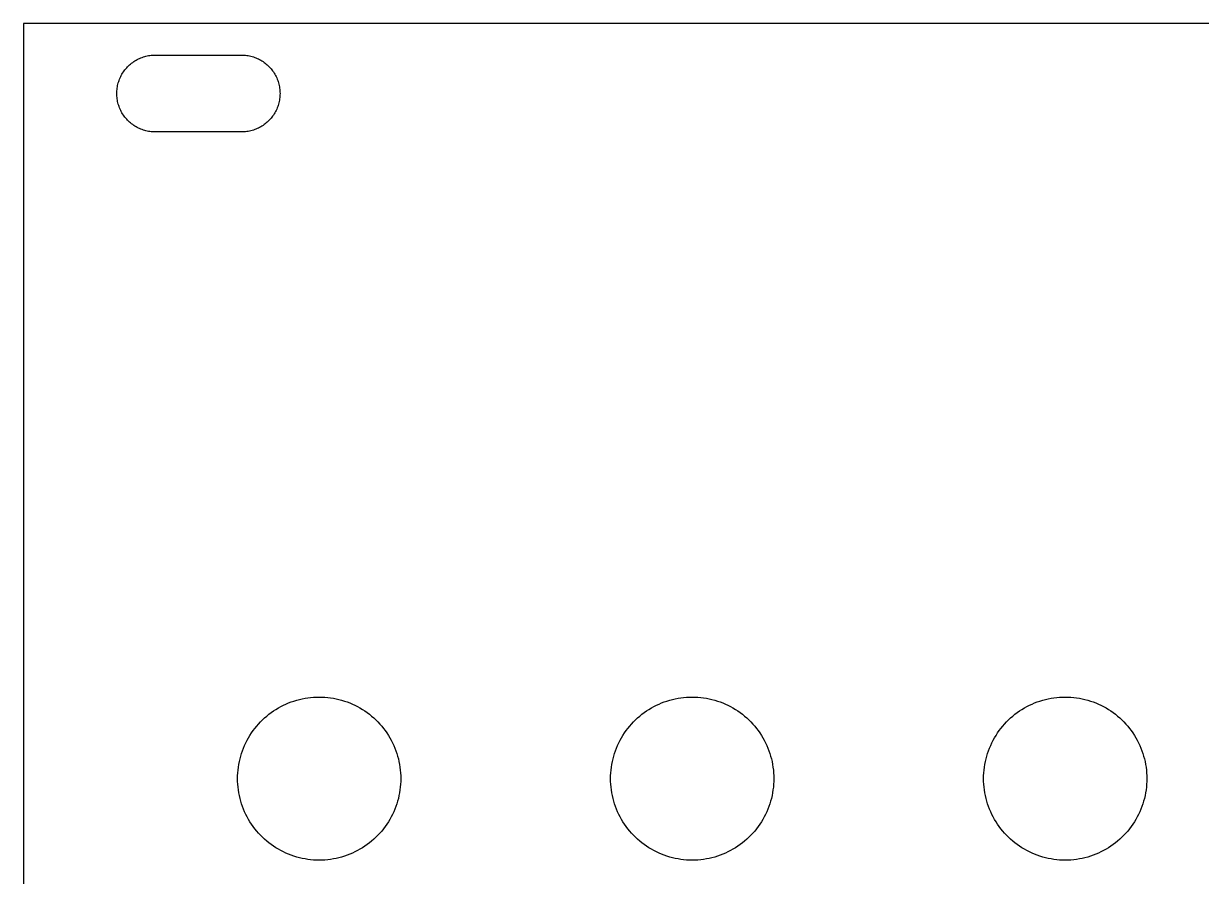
# Model space of a CAD drawing. Header units: metres. Extents: x 0 to 213, y 0 to 128.
# Drawn here: x 0 to 50.5, y 91.9 to 128.5 of the extents above; entities that cross this region are included whole.
import ezdxf

# ---------------------------------------------------------------- set-up
doc = ezdxf.new("R2010")
doc.units = ezdxf.units.M

msp = doc.modelspace()

# ---------------------------------------------------------------- linework, layer by layer
for p, q in [((213.36, 128.5), (0, 128.5)), ((0, 128.5), (0, 0)), ((4.63416, 126.8), (4.68015, 126.835)), ((4.68015, 126.835), (4.72733, 126.868)), ((4.72733, 126.868), (4.77562, 126.899)), ((4.77562, 126.899), (4.825, 126.929)), ((4.825, 126.929), (4.87537, 126.957)), ((4.87537, 126.957), (4.92668, 126.983)), ((4.92668, 126.983), (4.97888, 127.007)), ((4.97888, 127.007), (5.03189, 127.03)), ((5.03189, 127.03), (5.08566, 127.05)), ((5.08566, 127.05), (5.14012, 127.069)), ((5.14012, 127.069), (5.19519, 127.086)), ((5.19519, 127.086), (5.25082, 127.101)), ((5.25082, 127.101), (5.30695, 127.114)), ((5.30695, 127.114), (5.36348, 127.125)), ((5.36348, 127.125), (5.42036, 127.134)), ((5.42036, 127.134), (5.47752, 127.141)), ((5.47752, 127.141), (5.5349, 127.146)), ((5.5349, 127.146), (5.59241, 127.149)), ((5.59241, 127.149), (5.64999, 127.15)), ((5.64999, 127.15), (9.34999, 127.15)), ((9.34999, 127.15), (9.40758, 127.149)), ((9.40758, 127.149), (9.46509, 127.146)), ((9.46509, 127.146), (9.52246, 127.141)), ((9.52246, 127.141), (9.57962, 127.134)), ((9.57962, 127.134), (9.63651, 127.125)), ((9.63651, 127.125), (9.69305, 127.114)), ((9.69305, 127.114), (9.74916, 127.101)), ((9.74916, 127.101), (9.80479, 127.086)), ((9.80479, 127.086), (9.85986, 127.069)), ((9.85986, 127.069), (9.91432, 127.05)), ((9.91432, 127.05), (9.96809, 127.03)), ((9.96809, 127.03), (10.0211, 127.007)), ((10.0211, 127.007), (10.0733, 126.983)), ((10.0733, 126.983), (10.1246, 126.957)), ((10.1246, 126.957), (10.175, 126.929)), ((10.175, 126.929), (10.2244, 126.899)), ((10.2244, 126.899), (10.2727, 126.868)), ((10.2727, 126.868), (10.3198, 126.835)), ((10.3198, 126.835), (10.3658, 126.8)), ((4.19313, 126.275), (4.22105, 126.325)), ((4.22105, 126.325), (4.25072, 126.374)), ((4.25072, 126.374), (4.28207, 126.423)), ((4.28207, 126.423), (4.31511, 126.47)), ((4.31511, 126.47), (4.34978, 126.516)), ((4.34978, 126.516), (4.38602, 126.561)), ((4.38602, 126.561), (4.4238, 126.604)), ((4.4238, 126.604), (4.46309, 126.646)), ((4.46309, 126.646), (4.5038, 126.687)), ((4.5038, 126.687), (4.54593, 126.726)), ((4.54593, 126.726), (4.5894, 126.764)), ((4.5894, 126.764), (4.63416, 126.8)), ((10.3658, 126.8), (10.4106, 126.764)), ((10.4106, 126.764), (10.4541, 126.726)), ((10.4541, 126.726), (10.4962, 126.687)), ((10.4962, 126.687), (10.5369, 126.646)), ((10.5369, 126.646), (10.5762, 126.604)), ((10.5762, 126.604), (10.614, 126.561)), ((10.614, 126.561), (10.6502, 126.516)), ((10.6502, 126.516), (10.6849, 126.47)), ((10.6849, 126.47), (10.7179, 126.423)), ((10.7179, 126.423), (10.7493, 126.374)), ((10.7493, 126.374), (10.7789, 126.325)), ((10.7789, 126.325), (10.8069, 126.275)), ((4.02505, 125.787), (4.03606, 125.843)), ((4.03606, 125.843), (4.04901, 125.899)), ((4.04901, 125.899), (4.06392, 125.955)), ((4.06392, 125.955), (4.08075, 126.01)), ((4.08075, 126.01), (4.0995, 126.064)), ((4.0995, 126.064), (4.12013, 126.118)), ((4.12013, 126.118), (4.14264, 126.171)), ((4.14264, 126.171), (4.16698, 126.223)), ((4.16698, 126.223), (4.19313, 126.275)), ((10.8069, 126.275), (10.833, 126.223)), ((10.833, 126.223), (10.8573, 126.171)), ((10.8573, 126.171), (10.8799, 126.118)), ((10.8799, 126.118), (10.9005, 126.064)), ((10.9005, 126.064), (10.9192, 126.01)), ((10.9192, 126.01), (10.9361, 125.955)), ((10.9361, 125.955), (10.951, 125.899)), ((10.951, 125.899), (10.9639, 125.843)), ((10.9639, 125.843), (10.9749, 125.787)), ((4, 125.5), (4.00099, 125.558)), ((4.00099, 125.442), (4, 125.5)), ((4.00099, 125.558), (4.00401, 125.615)), ((4.00401, 125.385), (4.00099, 125.442)), ((4.00401, 125.615), (4.00903, 125.672)), ((4.00903, 125.328), (4.00401, 125.385)), ((4.00903, 125.672), (4.01605, 125.73)), ((4.01605, 125.27), (4.00903, 125.328)), ((4.01605, 125.73), (4.02505, 125.787)), ((10.9749, 125.787), (10.9839, 125.73)), ((10.9839, 125.73), (10.991, 125.672)), ((10.991, 125.328), (10.9839, 125.27)), ((10.991, 125.672), (10.996, 125.615)), ((10.996, 125.385), (10.991, 125.328)), ((10.996, 125.615), (10.999, 125.558)), ((10.999, 125.442), (10.996, 125.385)), ((10.999, 125.558), (11, 125.5)), ((11, 125.5), (10.999, 125.442)), ((4.02505, 125.213), (4.01605, 125.27)), ((4.03606, 125.157), (4.02505, 125.213)), ((4.04901, 125.101), (4.03606, 125.157)), ((4.06392, 125.045), (4.04901, 125.101)), ((4.08075, 124.99), (4.06392, 125.045)), ((4.0995, 124.936), (4.08075, 124.99)), ((4.12013, 124.882), (4.0995, 124.936)), ((4.14264, 124.829), (4.12013, 124.882)), ((4.16698, 124.777), (4.14264, 124.829)), ((10.8573, 124.829), (10.833, 124.777)), ((10.8799, 124.882), (10.8573, 124.829)), ((10.9005, 124.936), (10.8799, 124.882)), ((10.9192, 124.99), (10.9005, 124.936)), ((10.9361, 125.045), (10.9192, 124.99)), ((10.951, 125.101), (10.9361, 125.045)), ((10.9639, 125.157), (10.951, 125.101)), ((10.9749, 125.213), (10.9639, 125.157)), ((10.9839, 125.27), (10.9749, 125.213)), ((4.19313, 124.725), (4.16698, 124.777)), ((4.22105, 124.675), (4.19313, 124.725)), ((4.25072, 124.626), (4.22105, 124.675)), ((4.28207, 124.577), (4.25072, 124.626)), ((4.31511, 124.53), (4.28207, 124.577)), ((4.34978, 124.484), (4.31511, 124.53)), ((4.38602, 124.439), (4.34978, 124.484)), ((4.4238, 124.396), (4.38602, 124.439)), ((4.46309, 124.354), (4.4238, 124.396)), ((4.5038, 124.313), (4.46309, 124.354)), ((4.54593, 124.274), (4.5038, 124.313)), ((10.4962, 124.313), (10.4541, 124.274)), ((10.5369, 124.354), (10.4962, 124.313)), ((10.5762, 124.396), (10.5369, 124.354)), ((10.614, 124.439), (10.5762, 124.396)), ((10.6502, 124.484), (10.614, 124.439)), ((10.6849, 124.53), (10.6502, 124.484)), ((10.7179, 124.577), (10.6849, 124.53)), ((10.7493, 124.626), (10.7179, 124.577)), ((10.7789, 124.675), (10.7493, 124.626)), ((10.8069, 124.725), (10.7789, 124.675)), ((10.833, 124.777), (10.8069, 124.725)), ((4.5894, 124.236), (4.54593, 124.274)), ((4.63416, 124.2), (4.5894, 124.236)), ((4.68015, 124.165), (4.63416, 124.2)), ((4.72733, 124.132), (4.68015, 124.165)), ((4.77562, 124.101), (4.72733, 124.132)), ((4.825, 124.071), (4.77562, 124.101)), ((4.87537, 124.043), (4.825, 124.071)), ((4.92668, 124.017), (4.87537, 124.043)), ((4.97888, 123.993), (4.92668, 124.017)), ((5.03189, 123.97), (4.97888, 123.993)), ((5.08566, 123.95), (5.03189, 123.97)), ((5.14012, 123.931), (5.08566, 123.95)), ((5.19519, 123.914), (5.14012, 123.931)), ((5.25082, 123.899), (5.19519, 123.914)), ((5.30695, 123.886), (5.25082, 123.899)), ((5.36348, 123.875), (5.30695, 123.886)), ((5.42036, 123.866), (5.36348, 123.875)), ((5.47752, 123.859), (5.42036, 123.866)), ((5.5349, 123.854), (5.47752, 123.859)), ((5.59241, 123.851), (5.5349, 123.854)), ((5.64999, 123.85), (5.59241, 123.851)), ((9.34999, 123.85), (5.64999, 123.85)), ((9.40758, 123.851), (9.34999, 123.85)), ((9.46509, 123.854), (9.40758, 123.851)), ((9.52246, 123.859), (9.46509, 123.854)), ((9.57962, 123.866), (9.52246, 123.859)), ((9.63651, 123.875), (9.57962, 123.866)), ((9.69305, 123.886), (9.63651, 123.875)), ((9.74916, 123.899), (9.69305, 123.886)), ((9.80479, 123.914), (9.74916, 123.899)), ((9.85986, 123.931), (9.80479, 123.914)), ((9.91432, 123.95), (9.85986, 123.931)), ((9.96809, 123.97), (9.91432, 123.95)), ((10.0211, 123.993), (9.96809, 123.97)), ((10.0733, 124.017), (10.0211, 123.993)), ((10.1246, 124.043), (10.0733, 124.017)), ((10.175, 124.071), (10.1246, 124.043)), ((10.2244, 124.101), (10.175, 124.071)), ((10.2727, 124.132), (10.2244, 124.101)), ((10.3198, 124.165), (10.2727, 124.132)), ((10.3658, 124.2), (10.3198, 124.165)), ((10.4106, 124.236), (10.3658, 124.2)), ((10.4541, 124.274), (10.4106, 124.236)), ((11.8333, 99.506), (11.9523, 99.5335)), ((11.9523, 99.5335), (12.0722, 99.5568)), ((12.0722, 99.5568), (12.1929, 99.5759)), ((12.1929, 99.5759), (12.3141, 99.5908)), ((12.3141, 99.5908), (12.4359, 99.6015)), ((12.4359, 99.6015), (12.5578, 99.6079)), ((12.5578, 99.6079), (12.68, 99.61)), ((12.68, 99.61), (12.8021, 99.6079)), ((12.8021, 99.6079), (12.9241, 99.6015)), ((12.9241, 99.6015), (13.0458, 99.5908)), ((13.0458, 99.5908), (13.1671, 99.5759)), ((13.1671, 99.5759), (13.2878, 99.5568)), ((13.2878, 99.5568), (13.4077, 99.5335)), ((13.4077, 99.5335), (13.5267, 99.506)), ((27.8333, 99.506), (27.9523, 99.5335)), ((27.9523, 99.5335), (28.0722, 99.5568)), ((28.0722, 99.5568), (28.1929, 99.5759)), ((28.1929, 99.5759), (28.3141, 99.5908)), ((28.3141, 99.5908), (28.4359, 99.6015)), ((28.4359, 99.6015), (28.5578, 99.6079)), ((28.5578, 99.6079), (28.68, 99.61)), ((28.68, 99.61), (28.8021, 99.6079)), ((28.8021, 99.6079), (28.9241, 99.6015)), ((28.9241, 99.6015), (29.0458, 99.5908)), ((29.0458, 99.5908), (29.1671, 99.5759)), ((29.1671, 99.5759), (29.2878, 99.5568)), ((29.2878, 99.5568), (29.4077, 99.5335)), ((29.4077, 99.5335), (29.5267, 99.506)), ((43.8333, 99.506), (43.9523, 99.5335)), ((43.9523, 99.5335), (44.0722, 99.5568)), ((44.0722, 99.5568), (44.1929, 99.5759)), ((44.1929, 99.5759), (44.3141, 99.5908)), ((44.3141, 99.5908), (44.4359, 99.6015)), ((44.4359, 99.6015), (44.5578, 99.6079)), ((44.5578, 99.6079), (44.68, 99.61)), ((44.68, 99.61), (44.8021, 99.6079)), ((44.8021, 99.6079), (44.9241, 99.6015)), ((44.9241, 99.6015), (45.0458, 99.5908)), ((45.0458, 99.5908), (45.1671, 99.5759)), ((45.1671, 99.5759), (45.2878, 99.5568)), ((45.2878, 99.5568), (45.4077, 99.5335)), ((45.4077, 99.5335), (45.5267, 99.506)), ((10.7228, 99.0116), (10.8253, 99.0782)), ((10.8253, 99.0782), (10.93, 99.1411)), ((10.93, 99.1411), (11.0368, 99.2003)), ((11.0368, 99.2003), (11.1457, 99.2558)), ((11.1457, 99.2558), (11.2564, 99.3074)), ((11.2564, 99.3074), (11.3689, 99.3551)), ((11.3689, 99.3551), (11.4829, 99.3989)), ((11.4829, 99.3989), (11.5984, 99.4387)), ((11.5984, 99.4387), (11.7153, 99.4744)), ((11.7153, 99.4744), (11.8333, 99.506)), ((13.5267, 99.506), (13.6447, 99.4744)), ((13.6447, 99.4744), (13.7616, 99.4387)), ((13.7616, 99.4387), (13.8771, 99.3989)), ((13.8771, 99.3989), (13.9911, 99.3551)), ((13.9911, 99.3551), (14.1036, 99.3074)), ((14.1036, 99.3074), (14.2143, 99.2558)), ((14.2143, 99.2558), (14.3232, 99.2003)), ((14.3232, 99.2003), (14.43, 99.1411)), ((14.43, 99.1411), (14.5347, 99.0782)), ((14.5347, 99.0782), (14.6372, 99.0116)), ((26.7228, 99.0116), (26.8253, 99.0782)), ((26.8253, 99.0782), (26.93, 99.1411)), ((26.93, 99.1411), (27.0368, 99.2003)), ((27.0368, 99.2003), (27.1457, 99.2558)), ((27.1457, 99.2558), (27.2564, 99.3074)), ((27.2564, 99.3074), (27.3689, 99.3551)), ((27.3689, 99.3551), (27.4829, 99.3989)), ((27.4829, 99.3989), (27.5984, 99.4387)), ((27.5984, 99.4387), (27.7153, 99.4744)), ((27.7153, 99.4744), (27.8333, 99.506)), ((29.5267, 99.506), (29.6447, 99.4744)), ((29.6447, 99.4744), (29.7616, 99.4387)), ((29.7616, 99.4387), (29.8771, 99.3989)), ((29.8771, 99.3989), (29.9911, 99.3551)), ((29.9911, 99.3551), (30.1036, 99.3074)), ((30.1036, 99.3074), (30.2143, 99.2558)), ((30.2143, 99.2558), (30.3232, 99.2003)), ((30.3232, 99.2003), (30.43, 99.1411)), ((30.43, 99.1411), (30.5347, 99.0782)), ((30.5347, 99.0782), (30.6372, 99.0116)), ((42.7228, 99.0116), (42.8253, 99.0782)), ((42.8253, 99.0782), (42.93, 99.1411)), ((42.93, 99.1411), (43.0368, 99.2003)), ((43.0368, 99.2003), (43.1457, 99.2558)), ((43.1457, 99.2558), (43.2564, 99.3074)), ((43.2564, 99.3074), (43.3689, 99.3551)), ((43.3689, 99.3551), (43.4829, 99.3989)), ((43.4829, 99.3989), (43.5984, 99.4387)), ((43.5984, 99.4387), (43.7153, 99.4744)), ((43.7153, 99.4744), (43.8333, 99.506)), ((45.5267, 99.506), (45.6447, 99.4744)), ((45.6447, 99.4744), (45.7616, 99.4387)), ((45.7616, 99.4387), (45.8771, 99.3989)), ((45.8771, 99.3989), (45.9911, 99.3551)), ((45.9911, 99.3551), (46.1036, 99.3074)), ((46.1036, 99.3074), (46.2143, 99.2558)), ((46.2143, 99.2558), (46.3232, 99.2003)), ((46.3232, 99.2003), (46.43, 99.1411)), ((46.43, 99.1411), (46.5347, 99.0782)), ((46.5347, 99.0782), (46.6372, 99.0116)), ((10.079, 98.452), (10.1623, 98.5413)), ((10.1623, 98.5413), (10.2487, 98.6277)), ((10.2487, 98.6277), (10.338, 98.711)), ((10.338, 98.711), (10.4302, 98.7912)), ((10.4302, 98.7912), (10.5252, 98.868)), ((10.5252, 98.868), (10.6227, 98.9416)), ((10.6227, 98.9416), (10.7228, 99.0116)), ((14.6372, 99.0116), (14.7372, 98.9416)), ((14.7372, 98.9416), (14.8348, 98.868)), ((14.8348, 98.868), (14.9297, 98.7912)), ((14.9297, 98.7912), (15.022, 98.711)), ((15.022, 98.711), (15.1113, 98.6277)), ((15.1113, 98.6277), (15.1977, 98.5413)), ((15.1977, 98.5413), (15.281, 98.452)), ((26.079, 98.452), (26.1623, 98.5413)), ((26.1623, 98.5413), (26.2487, 98.6277)), ((26.2487, 98.6277), (26.338, 98.711)), ((26.338, 98.711), (26.4302, 98.7912)), ((26.4302, 98.7912), (26.5252, 98.868)), ((26.5252, 98.868), (26.6227, 98.9416)), ((26.6227, 98.9416), (26.7228, 99.0116)), ((30.6372, 99.0116), (30.7372, 98.9416)), ((30.7372, 98.9416), (30.8348, 98.868)), ((30.8348, 98.868), (30.9297, 98.7912)), ((30.9297, 98.7912), (31.022, 98.711)), ((31.022, 98.711), (31.1113, 98.6277)), ((31.1113, 98.6277), (31.1977, 98.5413)), ((31.1977, 98.5413), (31.281, 98.452)), ((42.079, 98.452), (42.1623, 98.5413)), ((42.1623, 98.5413), (42.2487, 98.6277)), ((42.2487, 98.6277), (42.338, 98.711)), ((42.338, 98.711), (42.4302, 98.7912)), ((42.4302, 98.7912), (42.5252, 98.868)), ((42.5252, 98.868), (42.6227, 98.9416)), ((42.6227, 98.9416), (42.7228, 99.0116)), ((46.6372, 99.0116), (46.7372, 98.9416)), ((46.7372, 98.9416), (46.8348, 98.868)), ((46.8348, 98.868), (46.9297, 98.7912)), ((46.9297, 98.7912), (47.022, 98.711)), ((47.022, 98.711), (47.1113, 98.6277)), ((47.1113, 98.6277), (47.1977, 98.5413)), ((47.1977, 98.5413), (47.281, 98.452)), ((9.71182, 97.9647), (9.77837, 98.0672)), ((9.77837, 98.0672), (9.84843, 98.1673)), ((9.84843, 98.1673), (9.92195, 98.2648)), ((9.92195, 98.2648), (9.99884, 98.3598)), ((9.99884, 98.3598), (10.079, 98.452)), ((15.281, 98.452), (15.3611, 98.3598)), ((15.3611, 98.3598), (15.438, 98.2648)), ((15.438, 98.2648), (15.5116, 98.1673)), ((15.5116, 98.1673), (15.5816, 98.0672)), ((15.5816, 98.0672), (15.6482, 97.9647)), ((25.7118, 97.9647), (25.7784, 98.0672)), ((25.7784, 98.0672), (25.8484, 98.1673)), ((25.8484, 98.1673), (25.922, 98.2648)), ((25.922, 98.2648), (25.9988, 98.3598)), ((25.9988, 98.3598), (26.079, 98.452)), ((31.281, 98.452), (31.3611, 98.3598)), ((31.3611, 98.3598), (31.438, 98.2648)), ((31.438, 98.2648), (31.5116, 98.1673)), ((31.5116, 98.1673), (31.5816, 98.0672)), ((31.5816, 98.0672), (31.6482, 97.9647)), ((41.7118, 97.9647), (41.7784, 98.0672)), ((41.7784, 98.0672), (41.8484, 98.1673)), ((41.8484, 98.1673), (41.922, 98.2648)), ((41.922, 98.2648), (41.9988, 98.3598)), ((41.9988, 98.3598), (42.079, 98.452)), ((47.281, 98.452), (47.3611, 98.3598)), ((47.3611, 98.3598), (47.438, 98.2648)), ((47.438, 98.2648), (47.5116, 98.1673)), ((47.5116, 98.1673), (47.5816, 98.0672)), ((47.5816, 98.0672), (47.6482, 97.9647)), ((9.43484, 97.4211), (9.48259, 97.5336)), ((9.48259, 97.5336), (9.53421, 97.6443)), ((9.53421, 97.6443), (9.58968, 97.7531)), ((9.58968, 97.7531), (9.64891, 97.86)), ((9.64891, 97.86), (9.71182, 97.9647)), ((15.6482, 97.9647), (15.7111, 97.86)), ((15.7111, 97.86), (15.7703, 97.7531)), ((15.7703, 97.7531), (15.8258, 97.6443)), ((15.8258, 97.6443), (15.8774, 97.5336)), ((15.8774, 97.5336), (15.9251, 97.4211)), ((25.4348, 97.4211), (25.4826, 97.5336)), ((25.4826, 97.5336), (25.5342, 97.6443)), ((25.5342, 97.6443), (25.5897, 97.7531)), ((25.5897, 97.7531), (25.6489, 97.86)), ((25.6489, 97.86), (25.7118, 97.9647)), ((31.6482, 97.9647), (31.7111, 97.86)), ((31.7111, 97.86), (31.7703, 97.7531)), ((31.7703, 97.7531), (31.8258, 97.6443)), ((31.8258, 97.6443), (31.8774, 97.5336)), ((31.8774, 97.5336), (31.9251, 97.4211)), ((41.4348, 97.4211), (41.4826, 97.5336)), ((41.4826, 97.5336), (41.5342, 97.6443)), ((41.5342, 97.6443), (41.5897, 97.7531)), ((41.5897, 97.7531), (41.6489, 97.86)), ((41.6489, 97.86), (41.7118, 97.9647)), ((47.6482, 97.9647), (47.7111, 97.86)), ((47.7111, 97.86), (47.7703, 97.7531)), ((47.7703, 97.7531), (47.8258, 97.6443)), ((47.8258, 97.6443), (47.8774, 97.5336)), ((47.8774, 97.5336), (47.9251, 97.4211)), ((9.28397, 96.9567), (9.31558, 97.0747)), ((9.31558, 97.0747), (9.3513, 97.1916)), ((9.3513, 97.1916), (9.39107, 97.3071)), ((9.39107, 97.3071), (9.43484, 97.4211)), ((15.9251, 97.4211), (15.9689, 97.3071)), ((15.9689, 97.3071), (16.0087, 97.1916)), ((16.0087, 97.1916), (16.0444, 97.0747)), ((16.0444, 97.0747), (16.076, 96.9567)), ((25.284, 96.9567), (25.3156, 97.0747)), ((25.3156, 97.0747), (25.3513, 97.1916)), ((25.3513, 97.1916), (25.3911, 97.3071)), ((25.3911, 97.3071), (25.4348, 97.4211)), ((31.9251, 97.4211), (31.9689, 97.3071)), ((31.9689, 97.3071), (32.0087, 97.1916)), ((32.0087, 97.1916), (32.0444, 97.0747)), ((32.0444, 97.0747), (32.076, 96.9567)), ((41.284, 96.9567), (41.3156, 97.0747)), ((41.3156, 97.0747), (41.3513, 97.1916)), ((41.3513, 97.1916), (41.3911, 97.3071)), ((41.3911, 97.3071), (41.4348, 97.4211)), ((47.9251, 97.4211), (47.9689, 97.3071)), ((47.9689, 97.3071), (48.0087, 97.1916)), ((48.0087, 97.1916), (48.0444, 97.0747)), ((48.0444, 97.0747), (48.076, 96.9567)), ((9.19917, 96.4758), (9.21405, 96.5971)), ((9.21405, 96.5971), (9.23317, 96.7178)), ((9.23317, 96.7178), (9.25647, 96.8377)), ((9.25647, 96.8377), (9.28397, 96.9567)), ((16.076, 96.9567), (16.1035, 96.8377)), ((16.1035, 96.8377), (16.1268, 96.7178)), ((16.1268, 96.7178), (16.1459, 96.5971)), ((16.1459, 96.5971), (16.1608, 96.4758)), ((25.1992, 96.4758), (25.2141, 96.5971)), ((25.2141, 96.5971), (25.2332, 96.7178)), ((25.2332, 96.7178), (25.2565, 96.8377)), ((25.2565, 96.8377), (25.284, 96.9567)), ((32.076, 96.9567), (32.1035, 96.8377)), ((32.1035, 96.8377), (32.1268, 96.7178)), ((32.1268, 96.7178), (32.1459, 96.5971)), ((32.1459, 96.5971), (32.1608, 96.4758)), ((41.1992, 96.4758), (41.2141, 96.5971)), ((41.2141, 96.5971), (41.2332, 96.7178)), ((41.2332, 96.7178), (41.2565, 96.8377)), ((41.2565, 96.8377), (41.284, 96.9567)), ((48.076, 96.9567), (48.1035, 96.8377)), ((48.1035, 96.8377), (48.1268, 96.7178)), ((48.1268, 96.7178), (48.1459, 96.5971)), ((48.1459, 96.5971), (48.1608, 96.4758)), ((9.17999, 96.11), (9.18213, 96.2321)), ((9.18213, 95.9879), (9.17999, 96.11)), ((9.18213, 96.2321), (9.18852, 96.3541)), ((9.18852, 96.3541), (9.19917, 96.4758)), ((16.1608, 96.4758), (16.1715, 96.3541)), ((16.1715, 96.3541), (16.1779, 96.2321)), ((16.1779, 96.2321), (16.18, 96.11)), ((16.18, 96.11), (16.1779, 95.9879)), ((25.18, 96.11), (25.1821, 96.2321)), ((25.1821, 95.9879), (25.18, 96.11)), ((25.1821, 96.2321), (25.1885, 96.3541)), ((25.1885, 96.3541), (25.1992, 96.4758)), ((32.1608, 96.4758), (32.1715, 96.3541)), ((32.1715, 96.3541), (32.1779, 96.2321)), ((32.1779, 96.2321), (32.18, 96.11)), ((32.18, 96.11), (32.1779, 95.9879)), ((41.18, 96.11), (41.1821, 96.2321)), ((41.1821, 95.9879), (41.18, 96.11)), ((41.1821, 96.2321), (41.1885, 96.3541)), ((41.1885, 96.3541), (41.1992, 96.4758)), ((48.1608, 96.4758), (48.1715, 96.3541)), ((48.1715, 96.3541), (48.1779, 96.2321)), ((48.1779, 96.2321), (48.18, 96.11)), ((48.18, 96.11), (48.1779, 95.9879)), ((9.18852, 95.8658), (9.18213, 95.9879)), ((9.19917, 95.7441), (9.18852, 95.8658)), ((9.21405, 95.6229), (9.19917, 95.7441)), ((9.23317, 95.5022), (9.21405, 95.6229)), ((9.25647, 95.3823), (9.23317, 95.5022)), ((16.1268, 95.5022), (16.1035, 95.3823)), ((16.1459, 95.6229), (16.1268, 95.5022)), ((16.1608, 95.7441), (16.1459, 95.6229)), ((16.1715, 95.8658), (16.1608, 95.7441)), ((16.1779, 95.9879), (16.1715, 95.8658)), ((25.1885, 95.8658), (25.1821, 95.9879)), ((25.1992, 95.7441), (25.1885, 95.8658)), ((25.2141, 95.6229), (25.1992, 95.7441)), ((25.2332, 95.5022), (25.2141, 95.6229)), ((25.2565, 95.3823), (25.2332, 95.5022)), ((32.1268, 95.5022), (32.1035, 95.3823)), ((32.1459, 95.6229), (32.1268, 95.5022)), ((32.1608, 95.7441), (32.1459, 95.6229)), ((32.1715, 95.8658), (32.1608, 95.7441)), ((32.1779, 95.9879), (32.1715, 95.8658)), ((41.1885, 95.8658), (41.1821, 95.9879)), ((41.1992, 95.7441), (41.1885, 95.8658)), ((41.2141, 95.6229), (41.1992, 95.7441)), ((41.2332, 95.5022), (41.2141, 95.6229)), ((41.2565, 95.3823), (41.2332, 95.5022)), ((48.1268, 95.5022), (48.1035, 95.3823)), ((48.1459, 95.6229), (48.1268, 95.5022)), ((48.1608, 95.7441), (48.1459, 95.6229)), ((48.1715, 95.8658), (48.1608, 95.7441)), ((48.1779, 95.9879), (48.1715, 95.8658)), ((9.28397, 95.2633), (9.25647, 95.3823)), ((9.31558, 95.1453), (9.28397, 95.2633)), ((9.3513, 95.0284), (9.31558, 95.1453)), ((9.39107, 94.9129), (9.3513, 95.0284)), ((16.0087, 95.0284), (15.9689, 94.9129)), ((16.0444, 95.1453), (16.0087, 95.0284)), ((16.076, 95.2633), (16.0444, 95.1453)), ((16.1035, 95.3823), (16.076, 95.2633)), ((25.284, 95.2633), (25.2565, 95.3823)), ((25.3156, 95.1453), (25.284, 95.2633)), ((25.3513, 95.0284), (25.3156, 95.1453)), ((25.3911, 94.9129), (25.3513, 95.0284)), ((32.0087, 95.0284), (31.9689, 94.9129)), ((32.0444, 95.1453), (32.0087, 95.0284)), ((32.076, 95.2633), (32.0444, 95.1453)), ((32.1035, 95.3823), (32.076, 95.2633)), ((41.284, 95.2633), (41.2565, 95.3823)), ((41.3156, 95.1453), (41.284, 95.2633)), ((41.3513, 95.0284), (41.3156, 95.1453)), ((41.3911, 94.9129), (41.3513, 95.0284)), ((48.0087, 95.0284), (47.9689, 94.9129)), ((48.0444, 95.1453), (48.0087, 95.0284)), ((48.076, 95.2633), (48.0444, 95.1453)), ((48.1035, 95.3823), (48.076, 95.2633)), ((9.43484, 94.7989), (9.39107, 94.9129)), ((9.48259, 94.6864), (9.43484, 94.7989)), ((9.53421, 94.5757), (9.48259, 94.6864)), ((9.58968, 94.4668), (9.53421, 94.5757)), ((15.8258, 94.5757), (15.7703, 94.4668)), ((15.8774, 94.6864), (15.8258, 94.5757)), ((15.9251, 94.7989), (15.8774, 94.6864)), ((15.9689, 94.9129), (15.9251, 94.7989)), ((25.4348, 94.7989), (25.3911, 94.9129)), ((25.4826, 94.6864), (25.4348, 94.7989)), ((25.5342, 94.5757), (25.4826, 94.6864)), ((25.5897, 94.4668), (25.5342, 94.5757)), ((31.8258, 94.5757), (31.7703, 94.4668)), ((31.8774, 94.6864), (31.8258, 94.5757)), ((31.9251, 94.7989), (31.8774, 94.6864)), ((31.9689, 94.9129), (31.9251, 94.7989)), ((41.4348, 94.7989), (41.3911, 94.9129)), ((41.4826, 94.6864), (41.4348, 94.7989)), ((41.5342, 94.5757), (41.4826, 94.6864)), ((41.5897, 94.4668), (41.5342, 94.5757)), ((47.8258, 94.5757), (47.7703, 94.4668)), ((47.8774, 94.6864), (47.8258, 94.5757)), ((47.9251, 94.7989), (47.8774, 94.6864)), ((47.9689, 94.9129), (47.9251, 94.7989)), ((9.64891, 94.36), (9.58968, 94.4668)), ((9.71182, 94.2553), (9.64891, 94.36)), ((9.77837, 94.1528), (9.71182, 94.2553)), ((9.84843, 94.0527), (9.77837, 94.1528)), ((9.92195, 93.9552), (9.84843, 94.0527)), ((15.5116, 94.0527), (15.438, 93.9552)), ((15.5816, 94.1528), (15.5116, 94.0527)), ((15.6482, 94.2553), (15.5816, 94.1528)), ((15.7111, 94.36), (15.6482, 94.2553)), ((15.7703, 94.4668), (15.7111, 94.36)), ((25.6489, 94.36), (25.5897, 94.4668)), ((25.7118, 94.2553), (25.6489, 94.36)), ((25.7784, 94.1528), (25.7118, 94.2553)), ((25.8484, 94.0527), (25.7784, 94.1528)), ((25.922, 93.9552), (25.8484, 94.0527)), ((31.5116, 94.0527), (31.438, 93.9552)), ((31.5816, 94.1528), (31.5116, 94.0527)), ((31.6482, 94.2553), (31.5816, 94.1528)), ((31.7111, 94.36), (31.6482, 94.2553)), ((31.7703, 94.4668), (31.7111, 94.36)), ((41.6489, 94.36), (41.5897, 94.4668)), ((41.7118, 94.2553), (41.6489, 94.36)), ((41.7784, 94.1528), (41.7118, 94.2553)), ((41.8484, 94.0527), (41.7784, 94.1528)), ((41.922, 93.9552), (41.8484, 94.0527)), ((47.5116, 94.0527), (47.438, 93.9552)), ((47.5816, 94.1528), (47.5116, 94.0527)), ((47.6482, 94.2553), (47.5816, 94.1528)), ((47.7111, 94.36), (47.6482, 94.2553)), ((47.7703, 94.4668), (47.7111, 94.36)), ((9.99884, 93.8602), (9.92195, 93.9552)), ((10.079, 93.768), (9.99884, 93.8602)), ((10.1623, 93.6787), (10.079, 93.768)), ((10.2487, 93.5923), (10.1623, 93.6787)), ((10.338, 93.509), (10.2487, 93.5923)), ((10.4302, 93.4288), (10.338, 93.509)), ((15.022, 93.509), (14.9297, 93.4288)), ((15.1113, 93.5923), (15.022, 93.509)), ((15.1977, 93.6787), (15.1113, 93.5923)), ((15.281, 93.768), (15.1977, 93.6787)), ((15.3611, 93.8602), (15.281, 93.768)), ((15.438, 93.9552), (15.3611, 93.8602)), ((25.9988, 93.8602), (25.922, 93.9552)), ((26.079, 93.768), (25.9988, 93.8602)), ((26.1623, 93.6787), (26.079, 93.768)), ((26.2487, 93.5923), (26.1623, 93.6787)), ((26.338, 93.509), (26.2487, 93.5923)), ((26.4302, 93.4288), (26.338, 93.509)), ((31.022, 93.509), (30.9297, 93.4288)), ((31.1113, 93.5923), (31.022, 93.509)), ((31.1977, 93.6787), (31.1113, 93.5923)), ((31.281, 93.768), (31.1977, 93.6787)), ((31.3611, 93.8602), (31.281, 93.768)), ((31.438, 93.9552), (31.3611, 93.8602)), ((41.9988, 93.8602), (41.922, 93.9552)), ((42.079, 93.768), (41.9988, 93.8602)), ((42.1623, 93.6787), (42.079, 93.768)), ((42.2487, 93.5923), (42.1623, 93.6787)), ((42.338, 93.509), (42.2487, 93.5923)), ((42.4302, 93.4288), (42.338, 93.509)), ((47.022, 93.509), (46.9297, 93.4288)), ((47.1113, 93.5923), (47.022, 93.509)), ((47.1977, 93.6787), (47.1113, 93.5923)), ((47.281, 93.768), (47.1977, 93.6787)), ((47.3611, 93.8602), (47.281, 93.768)), ((47.438, 93.9552), (47.3611, 93.8602)), ((10.5252, 93.352), (10.4302, 93.4288)), ((10.6227, 93.2784), (10.5252, 93.352)), ((10.7228, 93.2084), (10.6227, 93.2784)), ((10.8253, 93.1418), (10.7228, 93.2084)), ((10.93, 93.0789), (10.8253, 93.1418)), ((11.0368, 93.0197), (10.93, 93.0789)), ((11.1457, 92.9642), (11.0368, 93.0197)), ((11.2564, 92.9126), (11.1457, 92.9642)), ((14.2143, 92.9642), (14.1036, 92.9126)), ((14.3232, 93.0197), (14.2143, 92.9642)), ((14.43, 93.0789), (14.3232, 93.0197)), ((14.5347, 93.1418), (14.43, 93.0789)), ((14.6372, 93.2084), (14.5347, 93.1418)), ((14.7372, 93.2784), (14.6372, 93.2084)), ((14.8348, 93.352), (14.7372, 93.2784)), ((14.9297, 93.4288), (14.8348, 93.352)), ((26.5252, 93.352), (26.4302, 93.4288)), ((26.6227, 93.2784), (26.5252, 93.352)), ((26.7228, 93.2084), (26.6227, 93.2784)), ((26.8253, 93.1418), (26.7228, 93.2084)), ((26.93, 93.0789), (26.8253, 93.1418)), ((27.0368, 93.0197), (26.93, 93.0789)), ((27.1457, 92.9642), (27.0368, 93.0197)), ((27.2564, 92.9126), (27.1457, 92.9642)), ((30.2143, 92.9642), (30.1036, 92.9126)), ((30.3232, 93.0197), (30.2143, 92.9642)), ((30.43, 93.0789), (30.3232, 93.0197)), ((30.5347, 93.1418), (30.43, 93.0789)), ((30.6372, 93.2084), (30.5347, 93.1418)), ((30.7372, 93.2784), (30.6372, 93.2084)), ((30.8348, 93.352), (30.7372, 93.2784)), ((30.9297, 93.4288), (30.8348, 93.352)), ((42.5252, 93.352), (42.4302, 93.4288)), ((42.6227, 93.2784), (42.5252, 93.352)), ((42.7228, 93.2084), (42.6227, 93.2784)), ((42.8253, 93.1418), (42.7228, 93.2084)), ((42.93, 93.0789), (42.8253, 93.1418)), ((43.0368, 93.0197), (42.93, 93.0789)), ((43.1457, 92.9642), (43.0368, 93.0197)), ((43.2564, 92.9126), (43.1457, 92.9642)), ((46.2143, 92.9642), (46.1036, 92.9126)), ((46.3232, 93.0197), (46.2143, 92.9642)), ((46.43, 93.0789), (46.3232, 93.0197)), ((46.5347, 93.1418), (46.43, 93.0789)), ((46.6372, 93.2084), (46.5347, 93.1418)), ((46.7372, 93.2784), (46.6372, 93.2084)), ((46.8348, 93.352), (46.7372, 93.2784)), ((46.9297, 93.4288), (46.8348, 93.352)), ((11.3689, 92.8649), (11.2564, 92.9126)), ((11.4829, 92.8211), (11.3689, 92.8649)), ((11.5984, 92.7813), (11.4829, 92.8211)), ((11.7153, 92.7456), (11.5984, 92.7813)), ((11.8333, 92.714), (11.7153, 92.7456)), ((11.9523, 92.6865), (11.8333, 92.714)), ((12.0722, 92.6632), (11.9523, 92.6865)), ((12.1929, 92.6441), (12.0722, 92.6632)), ((12.3141, 92.6292), (12.1929, 92.6441)), ((12.4359, 92.6185), (12.3141, 92.6292)), ((12.5578, 92.6121), (12.4359, 92.6185)), ((12.68, 92.61), (12.5578, 92.6121)), ((12.8021, 92.6121), (12.68, 92.61)), ((12.9241, 92.6185), (12.8021, 92.6121)), ((13.0458, 92.6292), (12.9241, 92.6185)), ((13.1671, 92.6441), (13.0458, 92.6292)), ((13.2878, 92.6632), (13.1671, 92.6441)), ((13.4077, 92.6865), (13.2878, 92.6632)), ((13.5267, 92.714), (13.4077, 92.6865)), ((13.6447, 92.7456), (13.5267, 92.714)), ((13.7616, 92.7813), (13.6447, 92.7456)), ((13.8771, 92.8211), (13.7616, 92.7813)), ((13.9911, 92.8649), (13.8771, 92.8211)), ((14.1036, 92.9126), (13.9911, 92.8649)), ((27.3689, 92.8649), (27.2564, 92.9126)), ((27.4829, 92.8211), (27.3689, 92.8649)), ((27.5984, 92.7813), (27.4829, 92.8211)), ((27.7153, 92.7456), (27.5984, 92.7813)), ((27.8333, 92.714), (27.7153, 92.7456)), ((27.9523, 92.6865), (27.8333, 92.714)), ((28.0722, 92.6632), (27.9523, 92.6865)), ((28.1929, 92.6441), (28.0722, 92.6632)), ((28.3141, 92.6292), (28.1929, 92.6441)), ((28.4359, 92.6185), (28.3141, 92.6292)), ((28.5578, 92.6121), (28.4359, 92.6185)), ((28.68, 92.61), (28.5578, 92.6121)), ((28.8021, 92.6121), (28.68, 92.61)), ((28.9241, 92.6185), (28.8021, 92.6121)), ((29.0458, 92.6292), (28.9241, 92.6185)), ((29.1671, 92.6441), (29.0458, 92.6292)), ((29.2878, 92.6632), (29.1671, 92.6441)), ((29.4077, 92.6865), (29.2878, 92.6632)), ((29.5267, 92.714), (29.4077, 92.6865)), ((29.6447, 92.7456), (29.5267, 92.714)), ((29.7616, 92.7813), (29.6447, 92.7456)), ((29.8771, 92.8211), (29.7616, 92.7813)), ((29.9911, 92.8649), (29.8771, 92.8211)), ((30.1036, 92.9126), (29.9911, 92.8649)), ((43.3689, 92.8649), (43.2564, 92.9126)), ((43.4829, 92.8211), (43.3689, 92.8649)), ((43.5984, 92.7813), (43.4829, 92.8211)), ((43.7153, 92.7456), (43.5984, 92.7813)), ((43.8333, 92.714), (43.7153, 92.7456)), ((43.9523, 92.6865), (43.8333, 92.714)), ((44.0722, 92.6632), (43.9523, 92.6865)), ((44.1929, 92.6441), (44.0722, 92.6632)), ((44.3141, 92.6292), (44.1929, 92.6441)), ((44.4359, 92.6185), (44.3141, 92.6292)), ((44.5578, 92.6121), (44.4359, 92.6185)), ((44.68, 92.61), (44.5578, 92.6121)), ((44.8021, 92.6121), (44.68, 92.61)), ((44.9241, 92.6185), (44.8021, 92.6121)), ((45.0458, 92.6292), (44.9241, 92.6185)), ((45.1671, 92.6441), (45.0458, 92.6292)), ((45.2878, 92.6632), (45.1671, 92.6441)), ((45.4077, 92.6865), (45.2878, 92.6632)), ((45.5267, 92.714), (45.4077, 92.6865)), ((45.6447, 92.7456), (45.5267, 92.714)), ((45.7616, 92.7813), (45.6447, 92.7456)), ((45.8771, 92.8211), (45.7616, 92.7813)), ((45.9911, 92.8649), (45.8771, 92.8211)), ((46.1036, 92.9126), (45.9911, 92.8649))]:
    msp.add_line(p, q)

doc.saveas('drawing.dxf')
